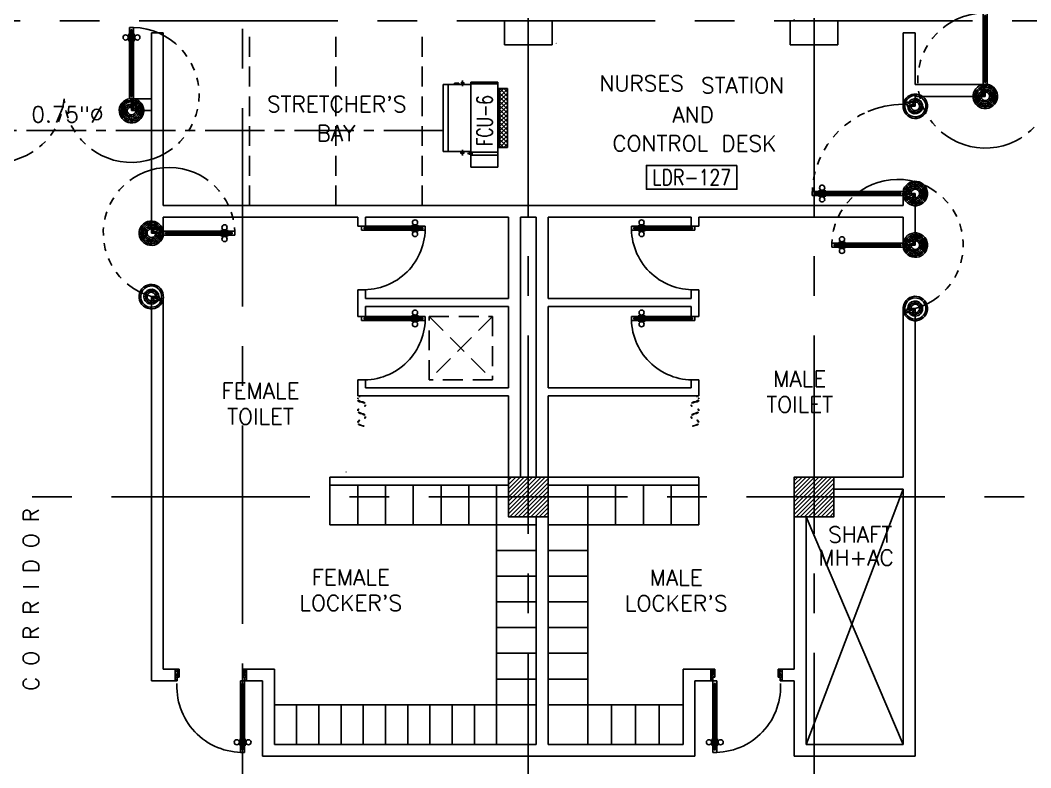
# Model space of a CAD drawing. Extents: x 417866242 to 417866861, y 43498051 to 43498155.
# Drawn here: x 417866797.27 to 417866810, y 43498100.61 to 43498110.03 of the extents above; entities that cross this region are included whole.
import ezdxf
from ezdxf.enums import TextEntityAlignment as Align

# ---------------------------------------------------------------- set-up
doc = ezdxf.new("R2010")
doc.units = 0
doc.header["$MEASUREMENT"] = 0
for name, pattern in [('CENTER2', [1.125, 0.75, -0.125, 0.125, -0.125]), ('CENTERX2', [4, 2.5, -0.5, 0.5, -0.5]), ('HIDDEN', [0.375, 0.25, -0.125])]:
    doc.linetypes.add(name, pattern=pattern)
doc.layers.get('0').update_dxf_attribs({"linetype": 'CONTINUOUS'})
for name, color, linetype in [('AC-CH', 6, 'CENTER2'), ('AC-CHT', 2, 'CONTINUOUS'), ('AXES', 11, 'CENTERX2'), ('COL', 11, 'CONTINUOUS'), ('CURT', 11, 'CONTINUOUS'), ('DOOR', 11, 'CONTINUOUS'), ('FCU', 6, 'CONTINUOUS'), ('HAT', 11, 'CONTINUOUS'), ('Locker', 11, 'CONTINUOUS'), ('RM-NAME', 11, 'CONTINUOUS'), ('SHAFT', 11, 'CONTINUOUS'), ('TEXTN', 2, 'CONTINUOUS'), ('WALL', 11, 'CONTINUOUS')]:
    doc.layers.add(name, color=color, linetype=linetype)
doc.styles.add('KHRS2', font='ROMANS.shx', dxfattribs={"height": 200})
doc.styles.add('ROMANS', font='ROMANS.shx', dxfattribs={"width": 0.6})

# ---------------------------------------------------------------- blocks, each defined once
blk = doc.blocks.new('A$C5C5B3FF0')
at = {"layer": 'CURT'}
for centre, major_axis, ratio, start_param, end_param in [((25.00001932731539, 356.2499591873493), (-79.05694150412074, 2.513103003620822e-10), 0.7499999999996767, 3.926990816990139, 4.390638425990737), ((25.00001932735904, 356.249959187262), (79.05694150405377, 2.939142645029636e-10), 0.7499999999989068, 0.3217505543923103, 0.785398163395107), ((49.50293473272905, 299.999959187262), (49.50291540546459, 1.47870764494566e-11), 0.7499999999999273, 1.419382029036515, 3.141592653590179), ((50.0000193272499, 299.999959187262), (49.99999999998546, 1.274842183857765e-11), 0.750000000000218, 3.141592653590228, 4.712388980384499), ((50.00001932723535, 224.9999591872911), (-49.99999999998545, 1.480233443413359e-11), 0.7499999999996361, 3.141592653590187, 4.71238898038462), ((62.87283277314418, 365.7181625487283), (-39.13549087497668, 1.866813954056444e-11), 0.7500000000002878, 1.419382029036834, 3.463343207986223), ((50.00001932722807, 149.9999591872911), (49.99999999997817, 5.123985410231316e-11), 0.7500000000003274, 1.570796326794274, 3.141592653589202), ((50.00001932722807, 149.9999591872911), (49.99999999997817, 7.563680313578568e-12), 0.7500000000003274, 3.141592653590367, 4.712388980384431), ((50.00001932722807, 224.999959187262), (49.99999999999272, 9.65089959987576e-12), 0.7499999999995272, 4.7123889803844, 6.283185307180105), ((50.0000193272499, -4.081265069544315e-05), (49.99999999998543, 6.369655643861124e-11), 0.7500000000002184, 1.570796326793941, 3.141592653588095), ((50.00001932724263, 74.9999591873202), (49.99999999997817, 5.644680008780287e-11), 0.7499999999997454, -1.505240376786787e-12, 1.570796326794487), ((50.0000193272499, 74.9999591873202), (-49.99999999997089, 1.013939773070633e-11), 0.7499999999998544, 1.570796326795048, 3.141592653590063)]:
    blk.add_ellipse(centre, major_axis=major_axis, ratio=ratio, start_param=start_param, end_param=end_param, dxfattribs=at)
blk = doc.blocks.new('A$C272A55A0')
at = {"layer": 'DOOR', "color": 0, "linetype": 'ByBlock'}
for p, q in [((-0.0001203324354719371, 900.3541752648598), (-0.0001203324500238523, 1050.354175264831)), ((49.99987966756453, 1050.354175264918), (-0.0001203324354719371, 1050.354175264918)), ((49.99987966756453, 950.354175264918), (49.99987966756453, 1050.354175264918)), ((1749.999879667535, 950.354175264918), (1749.999879667535, 1050.354175264918)), ((1749.999879667535, 1050.354175264918), (1799.999879667535, 1050.354175264918)), ((1799.999879667535, 1050.354175264918), (1799.999879667535, 900.354175264918)), ((-0.0001203324354719371, 900.354175264918), (24.99987966756453, 900.354175264918)), ((24.99987966756453, 950.354175264918), (49.99987966756453, 950.354175264918)), ((24.99987966756453, 900.354175264918), (24.99987966756453, 950.354175264918)), ((74.99987966756453, 900.354175264918), (24.99987966756453, 900.354175264918)), ((24.99987966756453, 850.354175264918), (24.99987966756453, 900.354175264918)), ((74.99987966756453, 900.354175264918), (74.99987966756453, 850.354175264918)), ((1724.999879667535, 900.354175264918), (1774.999879667535, 900.354175264918)), ((1724.999879667535, 900.354175264918), (1724.999879667535, 850.354175264918)), ((1774.999879667535, 950.354175264918), (1749.999879667535, 950.354175264918)), ((1774.999879667535, 900.354175264918), (1774.999879667535, 950.354175264918)), ((1799.999879667535, 900.354175264918), (1774.999879667535, 900.354175264918)), ((1774.999879667535, 850.354175264918), (1774.999879667535, 900.354175264918)), ((41.99987966756453, 850.354175264918), (24.99987966756453, 850.354175264918)), ((57.99987966756453, 870.354175264918), (41.99987966756453, 870.354175264918)), ((41.99987966756453, 870.354175264918), (41.99987966756453, 850.354175264918)), ((57.99987966756453, 850.354175264918), (57.99987966756453, 870.354175264918)), ((74.99987966756453, 850.354175264918), (57.99987966756453, 850.354175264918)), ((1724.999879667535, 850.354175264918), (1741.999879667535, 850.354175264918)), ((1741.999879667535, 870.354175264918), (1757.999879667535, 870.354175264918)), ((1741.999879667535, 850.354175264918), (1741.999879667535, 870.354175264918)), ((1757.999879667535, 870.354175264918), (1757.999879667535, 850.354175264918)), ((1757.999879667535, 850.354175264918), (1774.999879667535, 850.354175264918)), ((1717.799879667495, 160.1117180435103), (1708.799879667495, 160.1117180435103)), ((1708.799879667495, 95.31171804352198), (1708.799879667495, 160.1117180435103)), ((1724.999879667535, 172.7117180435162), (1717.799879667495, 172.7117180435162)), ((1717.799879667495, 172.7117180435162), (1717.799879667495, 82.71171804351616)), ((1717.799879667495, 95.31171804352198), (1717.799879667495, 160.1117180435103)), ((1774.999879667535, 172.7117180435162), (1782.199879667576, 172.7117180435162)), ((1782.199879667576, 172.7117180435162), (1782.199879667576, 82.71171804351616)), ((1782.199879667576, 160.1117180435103), (1791.199879667576, 160.1117180435103)), ((1782.199879667576, 95.31171804352198), (1782.199879667576, 160.1117180435103)), ((1791.199879667576, 95.31171804352198), (1791.199879667576, 160.1117180435103)), ((24.99987966756453, 50.35417526491801), (41.99987966753542, 50.35417526491801)), ((24.99987966756453, 50.35417526491801), (24.99987966756453, 0.3541752649180125)), ((24.99987966756453, 0.3541752649180125), (74.99987966756453, 0.3541752649180125)), ((74.99987966756453, 0.3541752649180125), (24.99987966756453, 0.3541752649180125)), ((41.99987966753542, 50.35417526491801), (41.99987966753542, 30.35417526491801)), ((41.99987966756453, 30.35417526491801), (57.99987966756453, 30.35417526491801)), ((57.99987966756453, 50.35417526491801), (74.99987966756453, 50.35417526491801)), ((57.99987966756453, 50.35417526491801), (57.99987966756453, 30.35417526491801)), ((74.99987966756453, 50.35417526491801), (74.99987966704066, 0.3541752648889087)), ((1717.799879667495, 95.31171804352198), (1708.799879667495, 95.31171804352198)), ((1724.999879667535, 82.71171804351616), (1717.799879667495, 82.71171804351616)), ((1741.999879667535, 50.35417526491801), (1724.999879667535, 50.35417526491801)), ((1724.999879667535, 50.35417526491801), (1724.999879668059, 0.3541752648889087)), ((1774.999879667535, 0.3541752649180125), (1724.999879667535, 0.3541752649180125)), ((1724.999879667535, 0.3541752649180125), (1774.999879667535, 0.3541752649180125)), ((1741.999879667535, 50.35417526491801), (1741.999879667535, 30.35417526491801)), ((1757.999879667535, 30.35417526491801), (1741.999879667535, 30.35417526491801)), ((1774.999879667535, 50.35417526491801), (1757.999879667565, 50.35417526491801)), ((1757.999879667565, 50.35417526491801), (1757.999879667565, 30.35417526491801)), ((1774.999879667535, 82.71171804351616), (1782.199879667576, 82.71171804351616)), ((1774.999879667535, 50.35417526491801), (1774.999879667535, 0.3541752649180125)), ((1782.199879667576, 95.31171804352198), (1791.199879667576, 95.31171804352198))]:
    blk.add_line(p, q, dxfattribs=at)
at = {"layer": 'DOOR', "color": 9, "linetype": 'ByBlock'}
for p, q in [((49.99987966756453, 1050.354175264918), (-0.0001203324354719371, 1010.208440949064)), ((49.99987966756453, 1050.354175264918), (-0.0001203324354719371, 936.6442452724732)), ((49.99987966756453, 1050.354175264918), (36.64259362407029, 950.354175264918)), ((1749.999879667535, 1050.354175264918), (1799.999879667535, 1010.208440949064)), ((1749.999879667535, 1050.354175264918), (1799.999879667535, 936.6442452724732)), ((1749.999879667535, 1050.354175264918), (1763.35716571103, 950.354175264918))]:
    blk.add_line(p, q, dxfattribs=at)
at = {"layer": 'DOOR', "linetype": 'ByBlock'}
for p, q in [((24.99987966756453, 850.354175264918), (24.99987966756453, 50.35417526491801)), ((41.99987966756453, 850.354175264918), (41.99987966753542, 50.35417526491801)), ((57.99987966756453, 850.354175264918), (57.99987966756453, 50.35417526491801)), ((74.99987966756453, 50.35417526491801), (74.99987966756453, 850.354175264918)), ((1724.999879667535, 50.35417526491801), (1724.999879667535, 850.354175264918)), ((1741.999879667535, 850.354175264918), (1741.999879667535, 50.35417526491801)), ((1757.999879667535, 850.354175264918), (1757.999879667565, 50.35417526491801)), ((1774.999879667535, 850.354175264918), (1774.999879667535, 50.35417526491801))]:
    blk.add_line(p, q, dxfattribs=at)
at = {"layer": 'DOOR', "color": 0, "linetype": 'ByBlock'}
for centre in [(1676.468935452576, 127.7117180435162), (1823.530823882553, 127.7117180435162)]:
    blk.add_circle(centre, 32.39999999998526, dxfattribs=at)
at = {"layer": 'DOOR', "color": 9, "linetype": 'ByBlock'}
for centre, radius, start, end in [((49.99987966756453, 1050.354175264918), 54.40195781277725, 203.2073828919769, 270), ((49.99987966756453, 1050.354175264918), 34.40195781277725, 180, 270), ((49.99987966756453, 1050.354175264918), 14.40195781277725, 180, 270), ((1749.999879667535, 1050.354175264918), 14.40195781277725, 270, 0), ((1749.999879667535, 1050.354175264918), 34.40195781277725, 270, 0), ((1749.999879667535, 1050.354175264918), 54.40195781277725, 270, 336.7926171080232), ((49.99987966756453, 1050.354175264918), 74.40195781277725, 227.7764264168309, 270), ((49.99987966756453, 1050.354175264918), 94.40195781277725, 238.0181880330829, 270), ((49.99987966756453, 1050.354175264918), 114.4019578127773, 244.083841882062, 257.3774258712915), ((49.99987966756453, 1050.354175264918), 134.4019578127773, 248.1598493930308, 259.2800236451595), ((49.99987966756453, 1050.354175264918), 154.4019578127773, 251.1052885492919, 256.2857707775486), ((1749.999879667535, 1050.354175264918), 74.40195781277725, 270, 312.2235735831691), ((1749.999879667535, 1050.354175264918), 94.40195781277725, 270, 301.9818119669171), ((1749.999879667535, 1050.354175264918), 114.4019578127773, 282.6225741287084, 295.916158117938), ((1749.999879667535, 1050.354175264918), 134.4019578127773, 280.7199763548405, 291.8401506069692), ((1749.999879667535, 1050.354175264918), 154.4019578127773, 283.7142292224514, 288.8947114507081)]:
    blk.add_arc(centre, radius, start, end, dxfattribs=at)
at = {"layer": 'DOOR', "linetype": 'HIDDEN', "ltscale": 0.5}
for centre, radius, start, end in [((49.99987966756453, 851.395841931575), 851.4087845464003, 268.3173765331032, 3.296482377102192), ((1749.999879667521, 851.3958419315459), 851.4087845463584, 176.7035176228957, 271.6826234668978)]:
    blk.add_arc(centre, radius, start, end, dxfattribs=at)
at = {"layer": 'WALL', "linetype": 'ByBlock'}
blk.add_line((1799.999879667565, 900.3541752650344), (1799.99987966755, 1050.354175265005), dxfattribs=at)
blk = doc.blocks.new('DOOR90')
at = {"layer": 'DOOR', "color": 7, "linetype": 'ByBlock'}
for p, q in [((-150, 0), (0, 0)), ((-150, 0), (-150, -25)), ((0, -50), (-113.7099299924448, 0)), ((0, -50), (-40.1457343158545, 0)), ((0, -50), (0, 0)), ((-1000, -25), (-1050, -25)), ((-1050, -75), (-1050, -25)), ((-1050, -25), (-1050, -75)), ((-1000, -75), (-1050, -74.99999999947613)), ((-1000, -41.9999999999709), (-1020, -41.9999999999709)), ((-1020, -42), (-1020, -58)), ((-1000, -58), (-1020, -58)), ((-1000, -25), (-1000, -41.9999999999709)), ((-1000, -58), (-1000, -75)), ((-877.6424572214019, -17.79999999995925), (-967.6424572214019, -17.79999999995925)), ((-967.6424572214019, -25), (-967.6424572214019, -17.79999999995925)), ((-967.6424572214019, -75), (-967.6424572214019, -82.20000000004075)), ((-877.6424572214019, -82.20000000004075), (-967.6424572214019, -82.20000000004075)), ((-955.0424572214251, -8.799999999959255), (-890.2424572213786, -8.799999999959255)), ((-955.0424572214251, -17.79999999995925), (-955.0424572214251, -8.799999999959255)), ((-955.0424572214251, -17.79999999995925), (-890.2424572213786, -17.79999999995925)), ((-955.0424572214251, -82.20000000004075), (-890.2424572213786, -82.20000000004075)), ((-955.0424572214251, -82.20000000004075), (-955.0424572214251, -91.20000000004075)), ((-955.0424572214251, -91.20000000004075), (-890.2424572213786, -91.20000000004075)), ((-890.2424572213786, -17.79999999995925), (-890.2424572213786, -8.799999999959255)), ((-890.2424572213786, -82.20000000004075), (-890.2424572213786, -91.20000000004075)), ((-877.6424572214019, -25), (-877.6424572214019, -17.79999999995925)), ((-877.6424572214019, -75), (-877.6424572214019, -82.20000000004075)), ((-200, -25), (-150, -25)), ((-200, -42), (-200, -25)), ((-180, -42), (-200, -42)), ((-200, -58), (-180, -58)), ((-200, -75), (-200, -58)), ((-150, -75), (-200, -75)), ((-180, -58), (-180, -42)), ((-150, -25), (-100, -25)), ((-150, -75), (-150, -25)), ((-100, -25), (-100, -50)), ((0, -50), (-100, -36.64271395650576)), ((-100, -50), (0, -50)), ((-150, -875), (-100, -875)), ((-150, -900), (-150, -875)), ((0, -850), (-113.7099299924448, -900)), ((-100, -875), (-100, -850)), ((0, -850), (-100, -863.3572860434942)), ((-100, -850), (0, -850)), ((0, -850), (-40.1457343158545, -900)), ((0, -850), (0, -900)), ((-150, -900), (0, -900)), ((0, -900), (-150, -900))]:
    blk.add_line(p, q, dxfattribs=at)
at = {"layer": 'DOOR', "linetype": 'ByBlock'}
for p, q in [((-200, -25), (-1000, -25)), ((-200, -42), (-1000, -41.9999999999709)), ((-200, -58), (-1000, -58)), ((-1000, -75), (-200, -75))]:
    blk.add_line(p, q, dxfattribs=at)
at = {"layer": 'DOOR', "color": 7, "linetype": 'ByBlock'}
for centre in [(-922.6424572214019, 23.53094421501737), (-922.6424572214019, -123.5309442149592)]:
    blk.add_circle(centre, 32.39999999998526, dxfattribs=at)
for centre, radius, start, end in [((0, -50), 154.4019578127773, 161.1052885482714, 166.2857707768669), ((0, -50), 94.40195781277725, 148.0181880328085, 180), ((0, -50), 134.4019578127773, 158.159849394549, 169.2800236450682), ((0, -50), 114.4019578127773, 154.0838418822192, 167.37742587102), ((0, -50), 74.40195781277725, 137.7764264185456, 180), ((0, -50), 54.40195781277725, 113.2073828924446, 180), ((0, -50), 34.40195781277725, 90, 180), ((0, -50), 14.40195781277725, 90, 180), ((0, -850), 154.4019578127773, 193.7142292231331, 198.8947114517286), ((0, -850), 134.4019578127773, 190.7199763549318, 201.840150605451), ((0, -850), 94.40195781277725, 180, 211.9818119671915), ((0, -850), 74.40195781277725, 180, 222.2235735814543), ((0, -850), 54.40195781277725, 180, 246.7926171075554), ((0, -850), 34.40195781277725, 180, 270), ((0, -850), 14.40195781277725, 180, 270)]:
    blk.add_arc(centre, radius, start, end, dxfattribs=at)
at = {"layer": 'DOOR', "linetype": 'HIDDEN', "ltscale": 0.5}
blk.add_arc((-222.2222222220153, -49.99999999976717), 828.155208510499, 178.270116378131, 275.0030377036063, dxfattribs=at)
blk = doc.blocks.new('A$C012D15BF')
at = {"layer": 'DOOR', "color": 0, "linetype": 'ByBlock'}
for p, q in [((2.660649624885991e-05, 750.4029472203983), (2.660649624885991e-05, 800.4029472203983)), ((50.00002660649625, 800.4029472203983), (2.660649624885991e-05, 800.4029472203983)), ((30.00002660649625, 767.4029472203983), (30.00002660649625, 783.4029472203983)), ((30.00002660649625, 783.4029472203983), (50.00002660649625, 783.4029472203983)), ((50.00002660649625, 767.4029472203983), (30.00002660649625, 767.4029472203983)), ((50.00002660649625, 783.4029472203983), (50.00002660649625, 800.4029472203983)), ((50.00002660649625, 750.4029472203983), (50.00002660649625, 767.4029472203983)), ((627.6424838278981, 800.4029472203983), (627.6424838278981, 807.6029472204391)), ((627.6424838278981, 807.6029472204391), (717.6424838278981, 807.6029472204391)), ((640.2424838279039, 807.6029472204391), (640.2424838279039, 816.6029472204391)), ((705.0424838278923, 816.6029472204391), (640.2424838279039, 816.6029472204391)), ((705.0424838278923, 807.6029472204391), (640.2424838279039, 807.6029472204391)), ((705.0424838278923, 807.6029472204391), (705.0424838278923, 816.6029472204391)), ((717.6424838278981, 800.4029472203983), (717.6424838278981, 807.6029472204391)), ((750.0000266064962, 800.4029472203983), (750.0000266064962, 783.4029472203983)), ((750.0000266064962, 800.4029472203983), (800.0000266064962, 800.4029472203983)), ((750.0000266064962, 783.4029472203983), (770.0000266064962, 783.4029472203983)), ((750.0000266064962, 767.4029472203983), (750.0000266064962, 750.4029472203983)), ((750.0000266064962, 767.4029472203983), (770.0000266064962, 767.4029472203983)), ((770.0000266064962, 783.4029472203983), (770.0000266064962, 767.4029472203983)), ((800.0000266064962, 800.4029472203983), (800.0000266064962, 750.4029472203983)), ((800.0000266064962, 750.4029472203983), (800.0000266064962, 800.4029472203983)), ((2.660649624885991e-05, 750.4029472203983), (50.00002660649625, 750.4029472203983)), ((627.6424838278981, 750.4029472203983), (627.6424838278981, 743.2029472203285)), ((627.6424838278981, 743.2029472203285), (717.6424838278981, 743.2029472203285)), ((640.2424838279039, 743.2029472203285), (640.2424838279039, 734.2029472203285)), ((705.0424838278923, 743.2029472203285), (640.2424838279039, 743.2029472203285)), ((705.0424838278923, 734.2029472203285), (640.2424838279039, 734.2029472203285)), ((705.0424838278923, 743.2029472203285), (705.0424838278923, 734.2029472203285)), ((717.6424838278981, 750.4029472203983), (717.6424838278981, 743.2029472203285)), ((750.0000266064962, 750.4029472203983), (800.0000266065254, 750.4029472209222))]:
    blk.add_line(p, q, dxfattribs=at)
at = {"layer": 'DOOR', "linetype": 'ByBlock'}
for p, q in [((50.00002660649625, 800.4029472203983), (750.0000266064962, 800.4029472203983)), ((50.00002660649625, 783.4029472203983), (750.0000266064962, 783.4029472203983)), ((50.00002660649625, 767.4029472203983), (750.0000266064962, 767.4029472203983)), ((750.0000266064962, 750.4029472203983), (50.00002660649625, 750.4029472203983))]:
    blk.add_line(p, q, dxfattribs=at)
at = {"layer": 'DOOR', "color": 0, "linetype": 'ByBlock'}
for centre in [(672.6424838278981, 848.9338914354157), (672.6424838278981, 701.8720030054392)]:
    blk.add_circle(centre, 32.39999999998526, dxfattribs=at)
at = {"layer": 'DOOR', "linetype": 'HIDDEN', "ltscale": 0.5}
blk.add_arc((25.0000266064817, 775.4029472203983), 775.4031209635407, 268.1523897340065, 1.847610265994573, dxfattribs=at)
blk = doc.blocks.new('DOOR100')
at = {"layer": 'DOOR', "color": 7, "linetype": 'ByBlock'}
for p, q in [((-75.00000000011642, 1250), (-74.99999999959255, 1300.000000000029)), ((-75.00000000011642, 1300), (-25.00000000011642, 1300)), ((-25.00000000011642, 1300), (-75.00000000011642, 1300)), ((-25.00000000011642, 1250), (-25.00000000011642, 1300)), ((-91.20000000018626, 1205.042457221396), (-91.20000000018626, 1140.242457221408)), ((-82.20000000018626, 1205.042457221396), (-91.20000000018626, 1205.042457221396)), ((-82.20000000018626, 1127.642457221402), (-82.20000000018626, 1217.642457221402)), ((-75.00000000011642, 1217.642457221402), (-82.20000000018626, 1217.642457221402)), ((-82.20000000018626, 1205.042457221396), (-82.20000000018626, 1140.242457221408)), ((-58.00000000011642, 1250), (-75.00000000011642, 1250)), ((-58.00000000011642, 1250), (-58.00000000011642, 1270)), ((-42.00000000011642, 1270), (-58.00000000011642, 1270)), ((-42.00000000011642, 1250), (-42.00000000011642, 1270)), ((-25.00000000011642, 1250), (-42.00000000011642, 1250)), ((-25.00000000011642, 1217.642457221402), (-17.80000000004657, 1217.642457221402)), ((-17.80000000004657, 1127.642457221402), (-17.80000000004657, 1217.642457221402)), ((-17.80000000004657, 1205.042457221396), (-17.80000000004657, 1140.242457221408)), ((-17.80000000004657, 1205.042457221396), (-8.800000000046566, 1205.042457221396)), ((-8.800000000046566, 1205.042457221396), (-8.800000000046566, 1140.242457221408)), ((-82.20000000018626, 1140.242457221408), (-91.20000000018626, 1140.242457221408)), ((-75.00000000011642, 1127.642457221402), (-82.20000000018626, 1127.642457221402)), ((-25.00000000011642, 1127.642457221402), (-17.80000000004657, 1127.642457221402)), ((-17.80000000004657, 1140.242457221408), (-8.800000000046566, 1140.242457221408)), ((-1200, 0), (-1200, 150)), ((-1200, 150), (-1175, 150)), ((-1200, 150), (-1200, 0)), ((-1175, 150), (-1175, 100)), ((-75, 200), (-58, 200)), ((-75, 150), (-75, 200)), ((-75, 150), (-25, 150)), ((-58, 200), (-58, 180)), ((-58, 180), (-42, 180)), ((-42, 200), (-25, 200)), ((-42, 180), (-42, 200)), ((-25, 200), (-25, 150)), ((0, 150), (-25, 150)), ((-25, 150), (-25, 100)), ((0, 0), (0, 150)), ((0, 150), (0, 0)), ((-1150, 0), (-1200, 113.7099299924448)), ((-1150, 0), (-1200, 40.1457343158545)), ((-1150, 0), (-1200, 0)), ((-1175, 100), (-1150, 100)), ((-1150, 0), (-1163.357286043465, 100)), ((-1150, 100), (-1150, 0)), ((-50, 0), (0, 113.7099299924448)), ((-50, 100), (-50, 0)), ((-50, 0), (-36.64271395653486, 100)), ((-25, 100), (-50, 100)), ((-50, 0), (0, 40.1457343158545)), ((-50, 0), (0, 0))]:
    blk.add_line(p, q, dxfattribs=at)
at = {"layer": 'DOOR', "linetype": 'ByBlock'}
for p, q in [((-75.00000000011642, 1250), (-75, 200)), ((-58, 200), (-58.00000000011642, 1250)), ((-42, 200), (-42.00000000011642, 1250)), ((-25, 200), (-25.00000000011642, 1250))]:
    blk.add_line(p, q, dxfattribs=at)
at = {"layer": 'DOOR', "color": 7, "linetype": 'ByBlock'}
for centre in [(-123.5309442150756, 1172.642457221402), (23.53094421490096, 1172.642457221402)]:
    blk.add_circle(centre, 32.39999999998526, dxfattribs=at)
at = {"layer": 'DOOR', "linetype": 'HIDDEN', "ltscale": 0.5}
blk.add_arc((-24.99999999965075, 149.9999999994106), 1150.000000000618, 90, 179.9999999995831, dxfattribs=at)
at = {"layer": 'DOOR', "color": 7, "linetype": 'ByBlock'}
for centre, radius, start, end in [((-1150, 0), 154.4019578127773, 103.7142292212167, 108.8947114515936), ((-1150, 0), 134.4019578127773, 100.7199763555959, 111.8401506085482), ((-50, 0), 134.4019578127773, 68.15984939145177, 79.28002364440412), ((-50, 0), 154.4019578127773, 71.10528854840643, 76.28577077878333), ((-1150, 0), 94.40195781277725, 90, 121.981811965689), ((-1150, 0), 74.40195781277725, 90, 132.2235735847074), ((-1150, 0), 54.40195781277725, 90, 156.7926171089788), ((-1150, 0), 34.40195781277725, 90, 180), ((-1150, 0), 14.40195781277725, 90, 180), ((-50, 0), 94.40195781277725, 58.01818803431096, 90), ((-50, 0), 74.40195781277725, 47.7764264152926, 90), ((-50, 0), 54.40195781277725, 23.20738289102122, 90), ((-50, 0), 34.40195781277725, 0, 90), ((-50, 0), 14.40195781277725, 0, 90), ((-50, 0), 114.4019578127773, 64.0838418833441, 77.3774258719247)]:
    blk.add_arc(centre, radius, start, end, dxfattribs=at)
blk = doc.blocks.new('A$C49F1192B')
at = {"layer": 'DOOR', "color": 0, "linetype": 'ByBlock', "xscale": -1, "rotation": 270}
blk.add_blockref('DOOR100', (4.404137143865228e-05, 1200.000004766945), dxfattribs=at)
blk = doc.blocks.new('RM1')
at = {"layer": 'RM-NAME', "style": 'ROMANS'}
for tag, p in [('ROOMNAME1', (0, 323.8095238059759)), ('ROOMNAME2', (0, 0))]:
    blk.add_attdef(tag, text='', height=200, dxfattribs=at).set_placement(p, align=Align.MIDDLE)
blk = doc.blocks.new('*X107')
at = {"color": 0}
for p, q in [((42139.22208648524, 139879.0569159958), (42609.89914430115, 140349.7339738117)), ((42139.22208648524, 139932.0899245848), (42556.86613571215, 140349.7339738117)), ((42139.22208648524, 139985.1229331737), (42503.83312712317, 140349.7339738117)), ((42139.22208648523, 140038.1559417627), (42450.80011853417, 140349.7339738117)), ((42139.22208648523, 140091.1889503517), (42397.76710994518, 140349.7339738117)), ((42139.22208648523, 140144.2219589407), (42344.73410135619, 140349.7339738117)), ((42139.22208648522, 140197.2549675297), (42291.7010927672, 140349.7339738117)), ((42139.22208648522, 140250.2879761187), (42238.66808417821, 140349.7339738117)), ((42139.22208648521, 140303.3209847077), (42185.63507558921, 140349.7339738117)), ((42162.93215289013, 139849.7339738117), (42639.22208648516, 140326.0239074067)), ((42215.96516147913, 139849.7339738117), (42639.22208648516, 140272.9908988177)), ((42268.99817006812, 139849.7339738117), (42639.22208648517, 140219.9578902287)), ((42322.03117865711, 139849.7339738117), (42639.22208648517, 140166.9248816397)), ((42375.0641872461, 139849.7339738117), (42639.22208648518, 140113.8918730507)), ((42428.09719583509, 139849.7339738117), (42639.22208648518, 140060.8588644617)), ((42481.13020442408, 139849.7339738117), (42639.22208648518, 140007.8258558728)), ((42534.16321301307, 139849.7339738117), (42639.22208648518, 139954.7928472838)), ((42587.19622160207, 139849.7339738117), (42639.22208648518, 139901.7598386948))]:
    blk.add_line(p, q, dxfattribs=at)
blk = doc.blocks.new('*X106')
at = {"color": 0}
for p, q in [((38539.2220864853, 139885.3015000472), (39003.65456024975, 140349.7339738117)), ((38539.22208648529, 139938.3345086362), (38950.62155166076, 140349.7339738117)), ((38539.22208648529, 139991.3675172252), (38897.58854307177, 140349.7339738117)), ((38539.22208648529, 140044.4005258142), (38844.55553448278, 140349.7339738117)), ((38539.22208648529, 140097.4335344032), (38791.52252589379, 140349.7339738117)), ((38539.22208648529, 140150.4665429922), (38738.4895173048, 140349.7339738117)), ((38539.22208648528, 140203.4995515811), (38685.4565087158, 140349.7339738117)), ((38539.22208648528, 140256.5325601701), (38632.42350012682, 140349.7339738117)), ((38539.22208648527, 140309.5655687591), (38579.39049153782, 140349.7339738117)), ((38556.68756883874, 139849.7339738117), (39039.22208648521, 140332.2684914581)), ((38609.72057742774, 139849.7339738117), (39039.22208648521, 140279.2354828691)), ((38662.75358601673, 139849.7339738117), (39039.22208648522, 140226.2024742802)), ((38715.78659460572, 139849.7339738117), (39039.22208648522, 140173.1694656912)), ((38768.81960319471, 139849.7339738117), (39039.22208648523, 140120.1364571022)), ((38821.8526117837, 139849.7339738117), (39039.22208648523, 140067.1034485132)), ((38874.88562037269, 139849.7339738117), (39039.22208648524, 140014.0704399242)), ((38927.91862896168, 139849.7339738117), (39039.22208648524, 139961.0374313352)), ((38980.95163755067, 139849.7339738117), (39039.22208648524, 139908.0044227462)), ((39033.98464613967, 139849.7339738117), (39039.22208648524, 139854.9714141572))]:
    blk.add_line(p, q, dxfattribs=at)
blk = doc.blocks.new('COL50')
at = {"layer": 'COL'}
blk.add_lwpolyline([(-249.9999999999709, 250), (-249.9999999999418, -250), (250, -250), (249.9999999999709, 250)], close=True, dxfattribs=at)
blk = doc.blocks.new('C5')
at = {"layer": 'HAT', "linetype": 'ByBlock'}
h = blk.add_hatch(dxfattribs=at)
h.set_pattern_fill('ANSI31', color=256, scale=300, style=0)
h.set_pattern_definition([(45, (-223356.1822811712, -51411.00533739349), (-26.51650429449553, 26.51650429449553), [])])
h.paths.add_polyline_path([(300.0000000001455, 300.0000000000218), (0, 300.0000000000146), (0, 1.455191522836685e-11), (300.0000000001164, 3.637978807091713e-11)])
h.paths.add_polyline_path([(599.9999999999709, 300.0000000000073), (300.0000000001455, 300.0000000000073), (300.0000000000873, 4.365574568510056e-11), (600, 6.548361852765083e-11)])
at = {"layer": 'COL'}
blk.add_lwpolyline([(600, 300.0000000000509), (0, 300.0000000000218), (0, 2.91038304567337e-11), (600, 5.820766091346741e-11)], close=True, dxfattribs=at)
blk = doc.blocks.new('*X39')
at = {"color": 0}
for p, q in [((16890.47746209932, -2466.570672882412), (16943.4517006644, -2413.596434317336)), ((16990.47746209933, -2512.466117304769), (16891.6077791119, -2413.596434317336)), ((16990.47746209933, -2459.433108715778), (16944.64078770089, -2413.596434317336)), ((16890.47746209932, -2519.603681471403), (16990.47746209933, -2419.603681471401)), ((16990.47746209933, -2565.49912589376), (16890.47746209932, -2465.499125893757)), ((16890.47746209932, -2572.636690060394), (16990.47746209933, -2472.636690060392)), ((16990.47746209933, -2618.532134482751), (16890.47746209932, -2518.532134482748)), ((16890.47746209932, -2625.669698649385), (16990.47746209933, -2525.669698649383)), ((16990.47746209933, -2671.565143071742), (16890.47746209932, -2571.565143071739)), ((16890.47746209932, -2678.702707238376), (16990.47746209933, -2578.702707238374)), ((16990.47746209933, -2724.598151660733), (16890.47746209932, -2624.59815166073)), ((16890.47746209932, -2731.735715827367), (16990.47746209933, -2631.735715827365)), ((16990.47746209933, -2777.631160249724), (16890.47746209932, -2677.631160249721)), ((16890.47746209932, -2784.768724416358), (16990.47746209933, -2684.768724416357)), ((16990.47746209933, -2830.664168838715), (16890.47746209932, -2730.664168838713)), ((16890.47746209932, -2837.801733005349), (16990.47746209933, -2737.801733005348)), ((16990.47746209933, -2883.697177427706), (16890.47746209932, -2783.697177427704)), ((16890.47746209932, -2890.83474159434), (16990.47746209933, -2790.834741594339)), ((16990.47746209933, -2936.730186016697), (16890.47746209932, -2836.730186016694)), ((16890.47746209932, -2943.867750183331), (16990.47746209933, -2843.86775018333)), ((16990.47746209933, -2989.763194605689), (16890.47746209932, -2889.763194605686)), ((16890.47746209932, -2996.900758772323), (16990.47746209933, -2896.900758772321)), ((16990.47746209933, -3042.796203194679), (16890.47746209932, -2942.796203194677)), ((16890.47746209932, -3049.933767361314), (16990.47746209933, -2949.933767361312)), ((16990.47746209933, -3095.82921178367), (16890.47746209932, -2995.829211783668)), ((16890.47746209932, -3102.966775950305), (16990.47746209933, -3002.966775950303)), ((16990.47746209933, -3148.862220372662), (16890.47746209932, -3048.862220372659)), ((16891.53081232129, -3154.946434317336), (16990.47746209933, -3055.999784539294)), ((16943.52866745501, -3154.946434317336), (16890.47746209932, -3101.89522896165)), ((16944.56382091028, -3154.946434317336), (16990.47746209933, -3109.032793128285))]:
    blk.add_line(p, q, dxfattribs=at)
blk = doc.blocks.new('WHE06')
at = {"color": 3}
for p, q in [((688.9750000238419, 621.5), (346.0749999880791, 621.5)), ((346.0749999880791, 621.5), (346.0749999880791, 469.1000000014901)), ((688.9750000238419, 469.1000000014901), (688.9750000238419, 621.5)), ((60.32499998807907, -422.25), (60.32499998807907, 422.25)), ((212.2971614003181, 437.25), (269.0589052438736, 437.25)), ((232.1000000238419, 452.25), (232.1000000238419, 422.25)), ((232.1000000238419, 452.25), (252.1000000238419, 452.25)), ((242.1000000238419, 472.1842434704304), (242.1000000238419, 399.4801759719849)), ((252.1000000238419, 452.25), (252.1000000238419, 422.25)), ((304.9940044879913, 447.6499999985099), (373.2827185988426, 447.6499999985099)), ((321.0749999880791, 457.6499999985099), (321.0749999880791, 437.6499999985099)), ((321.0749999880791, 457.6499999985099), (346.0749999880791, 457.6499999985099)), ((321.0749999880791, 437.6499999985099), (346.0749999880791, 437.6499999985099)), ((346.0749999880791, 430.4178223386407), (688.9750000238419, 430.4178223386407)), ((811.1999999880791, 370.6749999970198), (688.9750000238419, 370.6749999970198)), ((711.1999999880791, -370.6749999970198), (711.1999999880791, 370.6749999970198)), ((811.1999999880791, -370.6749999970198), (811.1999999880791, 370.6749999970198)), ((811.1999999880791, -370.6749999970198), (688.9750000238419, -370.6749999970198)), ((141.6357128024101, -437.25), (141.6357128024101, -422.25)), ((141.6357128024101, -437.25), (196.5700032711029, -437.25)), ((196.5700032711029, -437.25), (196.5700032711029, -422.25)), ((221.3790392279625, -437.25), (269.0589052438736, -437.25)), ((232.1000000238419, -452.25), (232.1000000238419, -422.25)), ((232.1000000238419, -452.25), (252.1000000238419, -452.25)), ((242.1000000238419, -472.1842434704304), (242.1000000238419, -399.4801759719849)), ((252.1000000238419, -452.25), (252.1000000238419, -422.25)), ((346.0749999880791, -430.4178223386407), (688.9750000238419, -430.4178223386407))]:
    blk.add_line(p, q, dxfattribs=at)
at = {"color": 6}
for p, q in [((0, -422.25), (0, 422.25)), ((0, 422.25), (346.0749999880791, 422.25)), ((346.0749999880791, 469.1000000014901), (346.0749999880791, -450.8250000029802)), ((688.9750000238419, 469.1000000014901), (346.0749999880791, 469.1000000014901)), ((688.9750000238419, -450.8250000029802), (688.9750000238419, 469.1000000014901)), ((0, -422.25), (346.0749999880791, -422.25)), ((346.0749999880791, -450.8250000029802), (688.9750000238419, -450.8250000029802))]:
    blk.add_line(p, q, dxfattribs=at)
at = {"color": 11}
blk.add_blockref('*X39', (-16179.27746212482, 2784.271434314549), dxfattribs=at)

msp = doc.modelspace()

# ---------------------------------------------------------------- linework, layer by layer
at = {"layer": 'AC-CH'}
msp.add_line((417866802.5962919, 43498108.64117338), (417866795.1434785, 43498108.64117338), dxfattribs=at)
at = {"layer": 'AXES'}
for p, q in [((417866803.6684786, 43498075.55546302), (417866803.6684786, 43498154.03293495)), ((417866807.2684786, 43498075.55546302), (417866807.2684786, 43498154.03293495)), ((417866800.0684786, 43498082.41975666), (417866800.0684786, 43498141.23975666)), ((417866778.7670338, 43498110.01975666), (417866847.5084786, 43498110.01975666)), ((417866778.4170337, 43498104.01975666), (417866847.5084786, 43498104.01975666))]:
    msp.add_line(p, q, dxfattribs=at)
at = {"layer": 'COL', "linetype": 'ByBlock'}
msp.add_line((417866807.0184785, 43498110.01975666), (417866807.0184785, 43498110.03975666), dxfattribs=at)
at = {"layer": 'COL'}
msp.add_lwpolyline([(417866803.4184785, 43498104.26975666), (417866803.4184785, 43498103.76975666), (417866803.9184785, 43498103.76975666), (417866803.9184785, 43498104.26975666)], close=True, dxfattribs=at)
at = {"layer": 'HAT', "linetype": 'ByBlock'}
msp.add_arc((417866804.0214785, 43498109.73675666), 0.003, 90, 180, dxfattribs=at)
at = {"layer": 'Locker', "linetype": 'ByBlock'}
for p, q in [((417866801.1684786, 43498104.16975666), (417866801.1684786, 43498103.66975666)), ((417866801.5184786, 43498103.66975666), (417866801.5184786, 43498104.16975666)), ((417866801.8684786, 43498103.66975666), (417866801.8684786, 43498104.16975666)), ((417866802.2184786, 43498103.66975666), (417866802.2184786, 43498104.16975666)), ((417866802.5684786, 43498103.66975666), (417866802.5684786, 43498104.16975666)), ((417866802.9184786, 43498103.66975666), (417866802.9184786, 43498104.16975666)), ((417866803.2684782, 43498100.89976805), (417866803.2684786, 43498104.16975666)), ((417866804.4184783, 43498100.89976805), (417866804.4184784, 43498104.16975666)), ((417866804.7684784, 43498103.66975666), (417866804.7684784, 43498104.16975666)), ((417866805.1184784, 43498103.66975666), (417866805.1184784, 43498104.16975666)), ((417866805.4684784, 43498103.66975666), (417866805.4684784, 43498104.16975666)), ((417866805.8184784, 43498104.16975666), (417866805.8184784, 43498103.66975666)), ((417866803.7684786, 43498103.66975666), (417866801.1684786, 43498103.66975666)), ((417866803.9184784, 43498103.66975666), (417866805.8184784, 43498103.66975666)), ((417866803.2684786, 43498103.34547257), (417866803.7684786, 43498103.34547257)), ((417866804.4184783, 43498103.34547257), (417866803.9184783, 43498103.34547257)), ((417866803.2684785, 43498103.02118848), (417866803.7684785, 43498103.02118848)), ((417866804.4184783, 43498103.02118848), (417866803.9184783, 43498103.02118848)), ((417866803.2684785, 43498102.6969044), (417866803.7684785, 43498102.6969044)), ((417866804.4184783, 43498102.6969044), (417866803.9184783, 43498102.6969044)), ((417866803.2684785, 43498102.37262031), (417866803.7684785, 43498102.37262031)), ((417866804.4184784, 43498102.37262031), (417866803.9184784, 43498102.37262031)), ((417866803.2684784, 43498102.04833623), (417866803.7684784, 43498102.04833623)), ((417866804.4184784, 43498102.04833623), (417866803.9184784, 43498102.04833623)), ((417866803.2684783, 43498101.72405214), (417866803.7684783, 43498101.72405214)), ((417866804.4184784, 43498101.72405214), (417866803.9184784, 43498101.72405214)), ((417866803.7684783, 43498101.39976805), (417866800.4684783, 43498101.39976805)), ((417866800.7484782, 43498101.39976805), (417866800.7484782, 43498100.89976805)), ((417866801.0284783, 43498101.39976805), (417866801.0284783, 43498100.89976805)), ((417866801.3084783, 43498101.39976805), (417866801.3084783, 43498100.89976805)), ((417866801.5884783, 43498101.39976805), (417866801.5884783, 43498100.89976805)), ((417866801.8684783, 43498101.39976805), (417866801.8684783, 43498100.89976805)), ((417866802.1484783, 43498101.39976805), (417866802.1484783, 43498100.89976805)), ((417866802.4284783, 43498101.39976805), (417866802.4284783, 43498100.89976805)), ((417866802.7084783, 43498101.39976805), (417866802.7084783, 43498100.89976805)), ((417866802.9884783, 43498101.39976805), (417866802.9884783, 43498100.89976805)), ((417866805.6184782, 43498101.39976805), (417866803.9184783, 43498101.39976805)), ((417866804.7184783, 43498101.39976805), (417866804.7184783, 43498100.89976805)), ((417866805.0184783, 43498101.39976805), (417866805.0184783, 43498100.89976805)), ((417866805.3184783, 43498101.39976805), (417866805.3184783, 43498100.89976805))]:
    msp.add_line(p, q, dxfattribs=at)
at = {"layer": 'RM-NAME'}
msp.add_lwpolyline([(417866806.2972974, 43498108.19861133), (417866805.1575157, 43498108.19861133), (417866805.1575157, 43498107.89861132), (417866806.2972974, 43498107.89861132)], close=True, dxfattribs=at)
at = {"layer": 'SHAFT', "linetype": 'HIDDEN'}
for p, q in [((417866800.1559786, 43498107.69475669), (417866800.1559786, 43498109.86975665)), ((417866801.2434786, 43498107.69475669), (417866801.2434786, 43498109.86975665)), ((417866802.3309786, 43498107.69475669), (417866802.3309786, 43498109.86975665)), ((417866802.4184786, 43498106.29475666), (417866803.2184786, 43498105.49475665)), ((417866803.2184786, 43498106.29475666), (417866802.4184786, 43498105.49475665))]:
    msp.add_line(p, q, dxfattribs=at)
at = {"layer": 'SHAFT'}
for p, q in [((417866807.1684783, 43498100.89976803), (417866808.3934785, 43498104.11975665)), ((417866808.3934785, 43498100.89976806), (417866807.1684783, 43498103.7697567))]:
    msp.add_line(p, q, dxfattribs=at)
at = {"layer": 'SHAFT', "linetype": 'HIDDEN'}
msp.add_lwpolyline([(417866802.4184786, 43498106.29475666), (417866803.2184786, 43498106.29475666), (417866803.2184786, 43498105.49475665), (417866802.4184786, 43498105.49475665)], close=True, dxfattribs=at)
at = {"layer": 'WALL'}
for p, q in [((417866798.9184786, 43498109.86975665), (417866798.9184786, 43498107.39475665)), ((417866799.0684786, 43498109.86975665), (417866798.9184786, 43498109.86975665)), ((417866808.3935031, 43498109.86975665), (417866808.3934754, 43498108.99475668)), ((417866808.3935031, 43498109.86975665), (417866808.5434754, 43498109.86975665)), ((417866808.5434626, 43498109.21975666), (417866809.3763448, 43498109.21975666)), ((417866809.3763448, 43498109.21975666), (417866809.3763438, 43498109.06975666)), ((417866808.5434597, 43498109.06975666), (417866809.3763438, 43498109.06975666)), ((417866798.7184786, 43498109.03968184), (417866798.9184786, 43498109.03968184)), ((417866808.3934754, 43498108.99475668), (417866808.5434602, 43498108.99475668)), ((417866798.7184786, 43498108.88968184), (417866798.9184786, 43498108.88968184)), ((417866808.3934795, 43498107.79475666), (417866808.3934786, 43498107.69475666)), ((417866808.3934795, 43498107.79475666), (417866808.5434731, 43498107.79475666)), ((417866799.0684786, 43498107.69475669), (417866808.3934786, 43498107.69475666)), ((417866799.0684786, 43498107.54475666), (417866801.5184785, 43498107.54475666)), ((417866799.0684786, 43498107.54475666), (417866799.0684786, 43498107.39475665)), ((417866801.6184784, 43498107.54475666), (417866803.4184786, 43498107.54475666)), ((417866803.9184786, 43498107.54475666), (417866805.7184786, 43498107.54475666)), ((417866805.8184786, 43498107.54475666), (417866808.3934786, 43498107.54475666)), ((417866808.3934786, 43498107.54475666), (417866808.3934731, 43498107.24475665)), ((417866798.9184786, 43498107.39475665), (417866799.0684786, 43498107.39475665)), ((417866808.3934731, 43498107.24475665), (417866808.5434731, 43498107.24475761)), ((417866798.9184786, 43498106.49475665), (417866798.9184783, 43498101.69976806)), ((417866798.9184786, 43498106.49475665), (417866799.0684786, 43498106.49475665)), ((417866799.0684786, 43498106.49475665), (417866799.0684786, 43498101.84976806)), ((417866808.3934729, 43498106.34475666), (417866808.5434731, 43498106.3447576)), ((417866808.3934731, 43498106.34475666), (417866808.3934786, 43498104.26975665)), ((417866808.5434731, 43498106.3447576), (417866808.5434782, 43498100.74976806)), ((417866807.5184786, 43498104.26975665), (417866808.3934786, 43498104.26975665)), ((417866803.4184786, 43498104.16975666), (417866801.5184786, 43498104.16975666)), ((417866807.5184786, 43498104.11975665), (417866808.3934786, 43498104.11975665)), ((417866808.3934786, 43498104.11975665), (417866808.3934782, 43498100.89976805)), ((417866807.0184786, 43498103.76975665), (417866807.0184784, 43498101.84976789)), ((417866807.1684786, 43498103.76975665), (417866807.1684783, 43498100.89976805)), ((417866799.2184783, 43498101.84976806), (417866799.2184783, 43498101.69976806)), ((417866800.1184783, 43498101.84976806), (417866800.1184783, 43498101.69976806)), ((417866800.4684783, 43498101.84976806), (417866800.4684783, 43498100.89976805)), ((417866805.6184784, 43498101.84976807), (417866805.6184782, 43498100.89976805)), ((417866805.9684784, 43498101.84976803), (417866805.9684783, 43498101.69976801)), ((417866806.8684784, 43498101.84976791), (417866806.8684784, 43498101.69976789)), ((417866800.3184783, 43498101.69976806), (417866800.3184782, 43498100.74976806)), ((417866805.7684783, 43498101.69976803), (417866805.7684782, 43498100.74976806)), ((417866807.0184783, 43498101.69976787), (417866807.0184782, 43498100.74976806)), ((417866808.3934782, 43498100.89976805), (417866807.1684783, 43498100.89976805)), ((417866808.5434782, 43498100.74976806), (417866807.0184782, 43498100.74976806))]:
    msp.add_line(p, q, dxfattribs=at)
at = {"layer": 'WALL', "linetype": 'ByBlock'}
for p, q in [((417866799.0684786, 43498107.69475669), (417866799.0684786, 43498109.86975665)), ((417866808.5434626, 43498109.21975666), (417866808.5434754, 43498109.86975665)), ((417866808.5434583, 43498108.99475668), (417866808.5434597, 43498109.06975666)), ((417866798.7184786, 43498108.88968184), (417866798.7184786, 43498109.03968184)), ((417866808.5434731, 43498107.24475761), (417866808.5434731, 43498107.79475666)), ((417866801.5184785, 43498107.54475666), (417866801.5184785, 43498107.43225665)), ((417866801.6184785, 43498107.54475666), (417866801.6184785, 43498107.43225665)), ((417866803.4184786, 43498106.51975665), (417866803.4184786, 43498107.54475666)), ((417866803.4184786, 43498106.51975665), (417866803.4184786, 43498107.54475666)), ((417866803.5684786, 43498104.26975665), (417866803.5684786, 43498107.54475666)), ((417866803.7684786, 43498107.54475666), (417866803.5684786, 43498107.54475666)), ((417866803.7684785, 43498104.26975665), (417866803.7684786, 43498107.54475666)), ((417866803.7684786, 43498106.51975665), (417866803.7684786, 43498107.54475666)), ((417866803.9184785, 43498106.51975665), (417866803.9184786, 43498107.54475666)), ((417866803.9184785, 43498106.51975665), (417866803.9184786, 43498107.54475666)), ((417866805.7184786, 43498107.43225665), (417866805.7184786, 43498107.54475666)), ((417866805.8184786, 43498107.43225665), (417866805.8184786, 43498107.54475666)), ((417866801.6184785, 43498107.43225665), (417866801.5184785, 43498107.43225665)), ((417866805.7184786, 43498107.43225665), (417866805.8184786, 43498107.43225665)), ((417866801.5184785, 43498106.29475666), (417866801.5184785, 43498106.63225666)), ((417866801.6184785, 43498106.63225666), (417866801.5184785, 43498106.63225666)), ((417866801.6184785, 43498106.51975665), (417866801.6184785, 43498106.63225666)), ((417866805.7184786, 43498106.51975665), (417866805.7184788, 43498106.63225666)), ((417866805.7184788, 43498106.63225666), (417866805.8184788, 43498106.63225666)), ((417866805.8184785, 43498106.29475666), (417866805.8184788, 43498106.63225666)), ((417866803.4184786, 43498106.51975665), (417866801.6184785, 43498106.51975665)), ((417866803.9184785, 43498106.51975665), (417866805.7184786, 43498106.51975665)), ((417866803.9184785, 43498106.51975665), (417866805.7184786, 43498106.51975665)), ((417866803.4184786, 43498106.41975666), (417866801.6184785, 43498106.41975666)), ((417866801.6184785, 43498106.29475666), (417866801.6184785, 43498106.41975666)), ((417866803.4184786, 43498105.39475665), (417866803.4184786, 43498106.41975666)), ((417866803.4184786, 43498105.39475665), (417866803.4184786, 43498106.41975666)), ((417866803.7684786, 43498105.39475665), (417866803.7684786, 43498106.41975666)), ((417866803.9184785, 43498106.41975666), (417866805.7184786, 43498106.41975666)), ((417866803.9184785, 43498105.39475665), (417866803.9184785, 43498106.41975666)), ((417866803.9184785, 43498106.41975666), (417866805.7184786, 43498106.41975666)), ((417866803.9184785, 43498105.39475665), (417866803.9184785, 43498106.41975666)), ((417866805.7184786, 43498106.29475666), (417866805.7184786, 43498106.41975666)), ((417866801.6184785, 43498106.29475666), (417866801.5184785, 43498106.29475666)), ((417866805.7184786, 43498106.29475666), (417866805.8184785, 43498106.29475666)), ((417866801.5184786, 43498105.29475666), (417866801.5184785, 43498105.49475665)), ((417866801.6184785, 43498105.49475665), (417866801.5184785, 43498105.49475665)), ((417866801.6184785, 43498105.39475665), (417866801.6184785, 43498105.49475665)), ((417866805.7184785, 43498105.39475665), (417866805.7184787, 43498105.49475665)), ((417866805.7184787, 43498105.49475665), (417866805.8184787, 43498105.49475665)), ((417866805.8184785, 43498105.29475666), (417866805.8184787, 43498105.49475665)), ((417866803.4184786, 43498105.39475665), (417866801.6184785, 43498105.39475665)), ((417866803.9184785, 43498105.39475665), (417866805.7184785, 43498105.39475665)), ((417866803.9184785, 43498105.39475665), (417866805.7184785, 43498105.39475665)), ((417866803.4184786, 43498105.29475666), (417866801.5184786, 43498105.29475666)), ((417866803.4184786, 43498105.29475666), (417866803.4184784, 43498104.26975665)), ((417866803.7684786, 43498104.26975665), (417866803.7684786, 43498105.29475666)), ((417866803.9184783, 43498100.89976805), (417866803.9184785, 43498105.29475666)), ((417866803.9184784, 43498104.26975665), (417866803.9184785, 43498105.29475666)), ((417866803.9184785, 43498105.29475666), (417866805.8184785, 43498105.29475666)), ((417866803.9184785, 43498105.29475666), (417866805.8184785, 43498105.29475666)), ((417866803.4184784, 43498104.26975665), (417866801.1684786, 43498104.26975665)), ((417866801.1684786, 43498104.26975665), (417866801.1684786, 43498104.16975666)), ((417866803.9184784, 43498104.26975665), (417866805.8184784, 43498104.26975665)), ((417866803.9184786, 43498104.26975665), (417866805.8184784, 43498104.26975665)), ((417866805.8184784, 43498104.16975666), (417866805.8184784, 43498104.26975665)), ((417866805.8184784, 43498104.16975666), (417866805.8184784, 43498104.26975665)), ((417866803.4184786, 43498104.16975666), (417866801.1684786, 43498104.16975666)), ((417866803.9184786, 43498104.16975666), (417866805.8184784, 43498104.16975666)), ((417866803.9184786, 43498104.16975666), (417866805.8184784, 43498104.16975666)), ((417866803.7684782, 43498100.89976805), (417866803.7684786, 43498103.76975665)), ((417866803.9184783, 43498100.89976805), (417866803.9184784, 43498103.76975665)), ((417866799.2184783, 43498101.84976806), (417866799.0684786, 43498101.84976806)), ((417866800.4684783, 43498101.84976806), (417866800.1184783, 43498101.84976806)), ((417866805.6184784, 43498101.84976807), (417866805.9684784, 43498101.84976803)), ((417866806.8684784, 43498101.84976791), (417866807.0184784, 43498101.84976789)), ((417866799.2184783, 43498101.69976806), (417866798.9184783, 43498101.69976806)), ((417866800.3184783, 43498101.69976806), (417866800.1184783, 43498101.69976806)), ((417866805.7684783, 43498101.69976803), (417866805.9684783, 43498101.69976801)), ((417866806.8684784, 43498101.69976789), (417866807.0184783, 43498101.69976787)), ((417866803.7684782, 43498100.89976805), (417866800.4684783, 43498100.89976805)), ((417866805.6184782, 43498100.89976805), (417866803.9184783, 43498100.89976805)), ((417866805.7684782, 43498100.74976806), (417866800.3184782, 43498100.74976806))]:
    msp.add_line(p, q, dxfattribs=at)
at = {"layer": 'WALL', "color": 250, "linetype": 'ByBlock', "ltscale": 0.3}
msp.add_line((417866801.3714786, 43498104.33376803), (417866801.3734786, 43498104.33576803), dxfattribs=at)
at = {"layer": 'WALL', "linetype": 'ByBlock', "ltscale": 0.3}
for points in [[(417866803.3684786, 43498110.01975665), (417866803.9684786, 43498110.01975665), (417866803.9684786, 43498109.71975666), (417866803.3684786, 43498109.71975666)], [(417866806.9684786, 43498110.01975665), (417866807.5684786, 43498110.01975665), (417866807.5684786, 43498109.71975666), (417866806.9684786, 43498109.71975666)], [(417866803.4184786, 43498103.76975665), (417866803.9184786, 43498103.76975665), (417866803.9184786, 43498104.26975665), (417866803.4184786, 43498104.26975665)], [(417866807.0184786, 43498103.76975665), (417866807.5184786, 43498103.76975665), (417866807.5184786, 43498104.26975665), (417866807.0184786, 43498104.26975665)]]:
    msp.add_lwpolyline(points, close=True, dxfattribs=at)

# ---------------------------------------------------------------- block references
at = {"layer": 'COL', "linetype": 'ByBlock', "xscale": 0.0009999871253967285, "yscale": 0.001000002026557922, "zscale": 0.001}
for p in [(417866803.3684785, 43498109.71975666), (417866806.9684785, 43498109.71975666)]:
    msp.add_blockref('C5', p, dxfattribs=at)
at = {"layer": 'COL', "xscale": 0.0009999871253967285, "yscale": 0.001000002026557922, "zscale": 0.001}
msp.add_blockref('COL50', (417866807.2684785, 43498104.01975666), dxfattribs=at)
at = {"layer": 'CURT', "linetype": 'ByBlock', "yscale": 0.001000002026557922, "zscale": 0.001}
for p, xscale in [((417866801.6184786, 43498104.88225667), -0.0009999871253967285), ((417866805.7184785, 43498104.88225669), 0.0009999871253967285)]:
    msp.add_blockref('A$C5C5B3FF0', p, dxfattribs=dict(at, xscale=xscale))
at = {"layer": 'DOOR', "color": 0, "linetype": 'ByBlock', "yscale": 0.001000002026557922, "zscale": 0.001}
for name, p, xscale, rotation in [('A$C272A55A0', (417866809.3763449, 43498110.12011083), -0.0009999871253967285, 180), ('A$C272A55A0', (417866796.9184787, 43498109.94011083), -0.0009999871253967285, 180), ('DOOR90', (417866800.1184781, 43498101.84976803), -0.001000002026557922, 270), ('DOOR90', (417866805.9684784, 43498101.84976803), 0.001000002026557922, 90)]:
    msp.add_blockref(name, p, dxfattribs=dict(at, xscale=xscale, rotation=rotation))
at = {"layer": 'DOOR', "color": 0, "linetype": 'ByBlock', "ltscale": 0.3, "xscale": 0.0009999871253967285, "yscale": 0.001000002026557922, "zscale": 0.001, "rotation": 180}
msp.add_blockref('A$C49F1192B', (417866808.5434805, 43498108.99475666), dxfattribs=at)
at = {"layer": 'DOOR', "color": 0, "linetype": 'ByBlock', "yscale": 0.001000002026557922, "zscale": 0.001}
for name, p, xscale in [('DOOR90', (417866798.9184786, 43498107.39475665), -0.0009999871253967285), ('DOOR90', (417866808.5434731, 43498107.24475761), 0.0009999871253967285), ('A$C012D15BF', (417866801.5684784, 43498106.63185371), 0.0009999871253967285), ('A$C012D15BF', (417866805.7684788, 43498106.63185371), -0.0009999871253967285), ('A$C012D15BF', (417866801.5684785, 43498105.49435371), 0.0009999871253967285), ('A$C012D15BF', (417866805.7684788, 43498105.49435371), -0.0009999871253967285)]:
    msp.add_blockref(name, p, dxfattribs=dict(at, xscale=xscale))
at = {"layer": 'FCU', "linetype": 'ByBlock', "xscale": -0.0009999871253967285, "yscale": 0.001000002026557922, "zscale": 0.001, "rotation": 180}
msp.add_blockref('WHE06', (417866802.5962919, 43498108.79667046), dxfattribs=at)
at = {"layer": 'HAT', "xscale": 0.0009999871253967285, "yscale": 0.001000002026557922, "zscale": 0.001}
for name in ['*X106', '*X107']:
    msp.add_blockref(name, (417866764.8792564, 43497963.92002268), dxfattribs=at)
at = {"layer": 'RM-NAME'}
ref = msp.add_blockref('RM1', (417866807.0882953, 43498105.1851043), dxfattribs=dict(at, xscale=0.0009999871253967285, yscale=0.001000002026557922, zscale=0.001))
ref.add_attrib('ROOMNAME2', 'TOILET', dxfattribs={"height": 0.2, "style": 'ROMANS'}).set_placement((417866807.0882953, 43498105.1851043), align=Align.MIDDLE)
ref.add_attrib('ROOMNAME1', 'MALE', dxfattribs={"height": 0.2, "style": 'ROMANS'}).set_placement((417866807.0882953, 43498105.50891382), align=Align.MIDDLE)
ref = msp.add_blockref('RM1', (417866800.2938163, 43498105.03308323), dxfattribs=dict(at, xscale=0.0009999871253967285, yscale=0.001000002026557922, zscale=0.001))
ref.add_attrib('ROOMNAME2', 'TOILET', dxfattribs={"height": 0.2, "style": 'ROMANS'}).set_placement((417866800.2938163, 43498105.03308323), align=Align.MIDDLE)
ref.add_attrib('ROOMNAME1', 'FEMALE', dxfattribs={"height": 0.2, "style": 'ROMANS'}).set_placement((417866800.2938163, 43498105.35689276), align=Align.MIDDLE)
ref = msp.add_blockref('RM1', (417866797.4013593, 43498102.72673258), dxfattribs=dict(at, xscale=0.001000002026557922, yscale=0.001000002026557922, zscale=0.001, rotation=90))
ref.add_attrib('ROOMNAME2', 'C O R R I D O R', dxfattribs={"height": 0.2, "rotation": 90, "style": 'ROMANS'}).set_placement((417866797.4013593, 43498102.72673258), align=Align.MIDDLE)
ref = msp.add_blockref('RM1', (417866801.4315211, 43498102.68305932), dxfattribs=dict(at, xscale=0.0009999871253967285, yscale=0.001000002026557922, zscale=0.001))
ref.add_attrib('ROOMNAME2', "LOCKER'S", dxfattribs={"height": 0.2, "style": 'ROMANS'}).set_placement((417866801.4315211, 43498102.68305932), align=Align.MIDDLE)
ref.add_attrib('ROOMNAME1', 'FEMALE', dxfattribs={"height": 0.2, "style": 'ROMANS'}).set_placement((417866801.4315211, 43498103.00686885), align=Align.MIDDLE)
ref = msp.add_blockref('RM1', (417866805.5324546, 43498102.67881341), dxfattribs=dict(at, xscale=0.0009999871253967285, yscale=0.001000002026557922, zscale=0.001))
ref.add_attrib('ROOMNAME2', "LOCKER'S", dxfattribs={"height": 0.2, "style": 'ROMANS'}).set_placement((417866805.5324546, 43498102.67881341), align=Align.MIDDLE)
ref.add_attrib('ROOMNAME1', 'MALE', dxfattribs={"height": 0.2, "style": 'ROMANS'}).set_placement((417866805.5324546, 43498103.00262292), align=Align.MIDDLE)

# ---------------------------------------------------------------- texts
at = {"layer": 'AC-CHT', "style": 'KHRS2'}
msp.add_text('0.75"%%C', height=0.2, dxfattribs=at).set_placement((417866797.8605848, 43498108.84117338), align=Align.MIDDLE)
at = {"layer": 'RM-NAME', "style": 'ROMANS'}
for s, p in [('NURSES', (417866805.0972059, 43498109.23323318)), ('STATION', (417866806.368447, 43498109.20856798)), ("STRETCHER'S", (417866801.2547871, 43498108.97208636)), ('AND', (417866805.7460322, 43498108.83834952)), ('BAY', (417866801.2453343, 43498108.60490365)), ('CONTROL', (417866805.331335, 43498108.47695393)), ('DESK', (417866806.4479148, 43498108.47606664)), ('SHAFT', (417866807.8509617, 43498103.54545692)), ('MH+AC', (417866807.7984697, 43498103.25472456))]:
    msp.add_text(s, height=0.2, dxfattribs=at).set_placement(p, align=Align.MIDDLE)
at = {"layer": 'RM-NAME', "style": 'ROMANS', "width": 0.8}
msp.add_attdef('LDR-127', text='H0-A00', height=0.2, dxfattribs=at).set_placement((417866805.7274066, 43498108.04861133), align=Align.MIDDLE)
at = {"layer": 'TEXTN', "style": 'ROMANS', "width": 0.7}
msp.add_text('FCU-6', height=0.2, rotation=90, dxfattribs=at).set_placement((417866803.2182006, 43498108.44236285))

doc.saveas('drawing.dxf')
